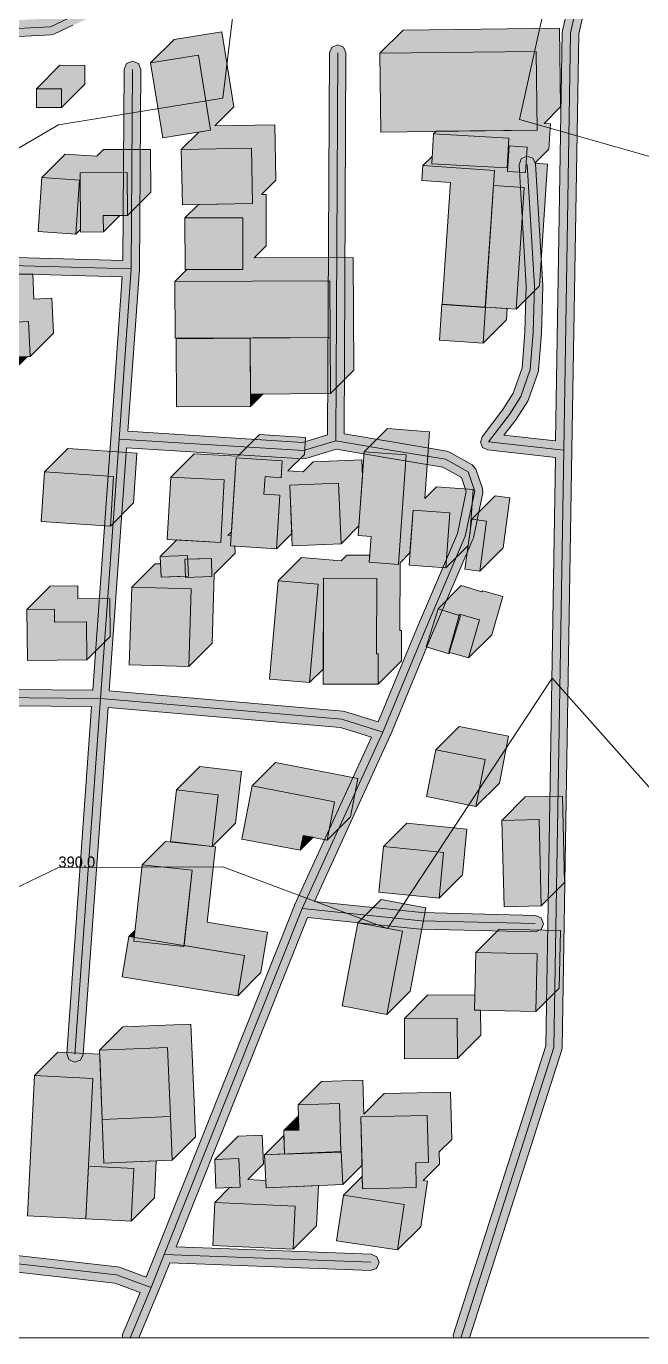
# Model space of a CAD drawing. Header units: metres. Extents: x 0 to 1017, y 0 to 414.
# Drawn here: x 158.7 to 270.7, y 0 to 238.6 of the extents above; entities that cross this region are included whole.
import ezdxf

# ---------------------------------------------------------------- set-up
doc = ezdxf.new("R2010")
doc.units = ezdxf.units.M
doc.header["$MEASUREMENT"] = 0
for name, color, linetype, lineweight, true_color in [('TPX_BUILDINGS', 7, 'CONTINUOUS', 0, 0x000000), ('TPX_BUILDINGS_HATCH', 7, 'CONTINUOUS', 0, 0xf0f0f0), ('TPX_BUILDINGS_SHADOWS_HATCH', 7, 'CONTINUOUS', 0, 0x000000), ('TPX_BUILDINGS_SHADOWS_OUTLINES', 7, 'CONTINUOUS', 0, 0x000000), ('TPX_FRAME_PROJECT', 7, 'CONTINUOUS', 0, 0x000000), ('TPX_RELIEF_CONTOUR_LINES', 7, 'CONTINUOUS', 0, 0x969696), ('TPX_RELIEF_CONTOUR_LINES_TEXT', 7, 'CONTINUOUS', 0, 0x000000), ('TPX_ROADS_AXES', 7, 'CONTINUOUS', 0, 0x323232), ('TPX_ROADS_CONTOURS', 7, 'CONTINUOUS', 0, 0x646464), ('TPX_ROADS_HATCH', 7, 'CONTINUOUS', 0, 0xc8c8c8)]:
    doc.layers.add(name, color=color, linetype=linetype, lineweight=lineweight, true_color=true_color)

msp = doc.modelspace()

# ---------------------------------------------------------------- hatches: boundary and pattern name
at = {"layer": 'TPX_BUILDINGS_HATCH'}
for points in [[(251.51, 234.02), (223.06, 233.67), (223.24, 219.35), (251.69, 219.7), (251.51, 234.02)], [(190.09, 233.34), (181.37, 231.96), (183.56, 218.31), (192.28, 219.68), (190.09, 233.34)], [(165.14, 227.24), (160.63, 227.24), (160.63, 223.79), (165.14, 223.79), (165.14, 227.24)], [(232.8, 219), (232.49, 213.56), (246.2, 212.81), (246.5, 218.25), (232.8, 219)], [(199.7, 216.44), (186.95, 216.19), (187.16, 206.11), (199.91, 206.37), (199.7, 216.44)], [(246.59, 216.83), (246.27, 212.19), (249.52, 211.97), (249.83, 216.6), (246.59, 216.83)], [(230.9, 213.24), (230.72, 210.54), (235.92, 210.18), (234.41, 188.04), (242.23, 187.5), (243.93, 212.35), (230.9, 213.24)], [(161.59, 211.1), (160.91, 201.25), (167.77, 200.78), (168.45, 210.62), (161.59, 211.1)], [(177.11, 211.96), (168.58, 211.92), (168.64, 201.16), (172.78, 201.19), (172.76, 204.17), (177.15, 204.18), (177.11, 211.96)], [(243.75, 209.65), (242.23, 187.5), (247.82, 187.12), (249.33, 209.26), (243.75, 209.65)], [(198.12, 203.76), (187.61, 203.72), (187.64, 194.34), (198.15, 194.37), (198.12, 203.76)], [(144.76, 184.17), (142.08, 184.04), (142.22, 181.09), (144.91, 181.22), (145.08, 177.83), (149.49, 178.05), (149.62, 175.55), (156.34, 175.88), (156.21, 178.38), (159.46, 178.54), (159.14, 184.87), (155.91, 184.72), (155.68, 189.32), (151.9, 189.13), (151.8, 191.24), (144.43, 190.88), (144.76, 184.17)], [(213.96, 192.29), (185.77, 192.16), (185.82, 181.84), (214, 181.97), (213.96, 192.29)], [(234.34, 187.99), (233.91, 181.5), (241.84, 180.95), (242.27, 187.45), (234.34, 187.99)], [(199.44, 181.86), (185.99, 181.76), (186.09, 169.33), (199.54, 169.42), (199.44, 181.86)], [(214.01, 181.97), (199.44, 181.86), (199.52, 171.68), (214.09, 171.8), (214.01, 181.97)], [(196.95, 160.1), (195.89, 144.05), (204.23, 143.51), (204.87, 153.31), (201.98, 153.5), (202.18, 156.66), (205.08, 156.47), (205.28, 159.56), (196.95, 160.1)], [(220.23, 161.15), (219.14, 145.93), (221.45, 145.77), (221.12, 141.08), (226.42, 140.69), (227.85, 160.6), (220.23, 161.15)], [(162.04, 157.51), (161.47, 148.47), (174.04, 147.66), (174.61, 156.71), (162.04, 157.51)], [(185.02, 156.58), (184.38, 145.24), (194.12, 144.7), (194.75, 156.05), (185.02, 156.58)], [(215.54, 155.47), (206.67, 155.1), (207.12, 144.05), (216, 144.42), (215.54, 155.47)], [(229.09, 150.55), (228.36, 140.55), (235.06, 140.07), (235.78, 150.06), (229.09, 150.55)], [(239.79, 148.93), (238.53, 139.83), (241.22, 139.45), (242.47, 148.56), (239.79, 148.93)], [(188.05, 142.34), (183.12, 142.11), (183.29, 138.36), (188.23, 138.58), (188.05, 142.34)], [(192.41, 141.76), (187.59, 141.62), (187.69, 138.33), (192.51, 138.47), (192.41, 141.76)], [(177.92, 136.56), (177.49, 122.45), (188.33, 122.12), (188.76, 136.23), (177.92, 136.56)], [(204.55, 137.73), (203, 119.8), (210.28, 119.19), (211.82, 137.11), (204.55, 137.73)], [(212.81, 138.16), (212.77, 118.93), (222.74, 118.91), (222.76, 124.45), (222.47, 124.44), (222.49, 138.14), (212.81, 138.16)], [(163.88, 132.56), (158.87, 132.51), (158.98, 123.19), (169.75, 123.31), (169.69, 130.22), (163.9, 130.16), (163.88, 132.56)], [(233.63, 132.6), (231.48, 125.69), (235.58, 124.41), (237.73, 131.33), (233.63, 132.6)], [(237.54, 131.62), (235.57, 124.71), (239.2, 123.67), (241.17, 130.58), (237.54, 131.62)], [(233.21, 106.98), (231.51, 98.44), (240.54, 96.68), (242.23, 105.22), (233.21, 106.98)], [(199.84, 100.39), (197.98, 90.73), (208.56, 88.7), (209.08, 91.4), (213.46, 90.55), (214.8, 97.5), (199.84, 100.39)], [(186.08, 99.66), (184.98, 90.28), (192.55, 89.4), (193.64, 98.78), (186.08, 99.66)], [(252.01, 94.3), (245.26, 94.13), (245.65, 78.42), (252.39, 78.58), (252.01, 94.3)], [(223.71, 89.38), (222.88, 81.08), (233.83, 80), (234.65, 88.3), (223.71, 89.38)], [(179.81, 86.05), (178.29, 72.18), (187.42, 71.17), (188.95, 85.05), (179.81, 86.05)], [(219.04, 75.48), (216.2, 60.37), (224.31, 58.84), (227.16, 73.96), (219.04, 75.48)], [(177.39, 73.01), (176.18, 65.65), (197.2, 62.19), (198.41, 69.54), (177.39, 73.01)], [(240.52, 70.1), (240.28, 59.62), (251.41, 59.36), (251.66, 69.85), (240.52, 70.1)], [(237.11, 58.14), (227.51, 58.09), (227.55, 50.74), (237.15, 50.79), (237.11, 58.14)], [(184.45, 52.78), (172.08, 52.32), (172.56, 39.72), (184.98, 40.25), (184.45, 52.78)], [(160.26, 47.71), (158.96, 22.18), (169.58, 21.64), (170.88, 47.18), (160.26, 47.71)], [(208.33, 37.79), (205.57, 37.71), (205.69, 33.43), (215.96, 33.75), (215.69, 42.6), (208.19, 42.36), (208.33, 37.79)], [(184.98, 40.25), (172.56, 39.72), (172.85, 31.78), (185.31, 32.3), (184.98, 40.25)], [(231.67, 40.45), (219.6, 40.17), (219.91, 27.12), (229.68, 27.35), (229.57, 31.8), (231.88, 31.86), (231.67, 40.45)], [(216.04, 33.91), (202.1, 33.3), (202.36, 27.3), (216.3, 27.91), (216.04, 33.91)], [(170.08, 31.24), (169.58, 21.63), (177.81, 21.22), (178.29, 30.82), (170.08, 31.24)], [(197.41, 32.62), (193.02, 32.44), (193.24, 27.22), (197.63, 27.4), (197.41, 32.62)], [(193.04, 24.63), (192.67, 16.78), (207.29, 16.12), (207.66, 23.97), (193.04, 24.63)], [(216.45, 25.94), (215.19, 17.63), (226.24, 15.97), (227.49, 24.26), (216.45, 25.94)]]:
    msp.add_hatch(color=256, dxfattribs=at).paths.add_polyline_path(points)
at = {"layer": 'TPX_BUILDINGS_SHADOWS_HATCH'}
for points in [[(185.62, 236.2), (181.37, 231.96), (190.09, 233.34), (192.28, 219.68), (190.11, 219.34), (186.95, 216.19), (199.7, 216.44), (199.91, 206.37), (190.06, 206.17), (187.61, 203.72), (198.12, 203.76), (198.15, 194.37), (187.96, 194.34), (185.77, 192.16), (213.96, 192.29), (214, 181.97), (214.01, 181.97), (214.09, 171.8), (218.33, 176.04), (218.26, 186.22), (218.25, 186.22), (218.2, 196.53), (200.22, 196.45), (202.39, 198.62), (202.36, 208), (201.53, 208), (204.15, 210.61), (203.94, 220.69), (193.06, 220.47), (196.52, 223.93), (194.33, 237.59), (185.62, 236.2)], [(164.87, 231.49), (160.63, 227.24), (165.14, 227.24), (165.14, 223.79), (169.38, 228.03), (169.38, 231.48), (164.87, 231.49)], [(165.83, 215.34), (161.59, 211.1), (168.45, 210.62), (167.77, 200.78), (168.64, 201.65), (168.58, 211.92), (177.11, 211.96), (177.15, 204.18), (181.39, 208.43), (181.35, 216.2), (172.82, 216.16), (171.6, 214.94), (165.83, 215.34)], [(175.77, 204.18), (172.76, 204.17), (172.78, 201.19), (175.77, 204.18)], [(148.68, 195.13), (144.43, 190.88), (151.8, 191.24), (151.9, 189.13), (155.68, 189.32), (155.91, 184.72), (159.14, 184.87), (159.46, 178.54), (163.7, 182.78), (163.39, 189.12), (160.15, 188.96), (159.93, 193.56), (156.14, 193.37), (156.04, 195.48), (148.68, 195.13)], [(234.41, 188.06), (234.34, 187.99), (242.27, 187.45), (241.84, 180.95), (246.08, 185.19), (246.22, 187.23), (242.23, 187.5), (234.41, 188.04), (234.41, 188.06)], [(186.07, 181.84), (185.99, 181.76), (199.44, 181.86), (214, 181.97), (186.07, 181.84)], [(158.97, 178.51), (156.21, 178.38), (156.34, 175.88), (158.97, 178.51)], [(201.82, 171.7), (199.53, 171.68), (199.54, 169.42), (201.82, 171.7)], [(208.79, 141.97), (204.55, 137.73), (211.82, 137.11), (210.28, 119.19), (212.78, 121.69), (212.81, 138.16), (222.49, 138.14), (222.47, 124.44), (222.76, 124.45), (222.74, 118.91), (226.99, 123.16), (227, 128.69), (226.71, 128.69), (226.73, 141), (228.53, 142.8), (229.09, 150.55), (235.78, 150.06), (235.06, 140.07), (239.12, 144.14), (239.47, 146.6), (240.02, 154.31), (233.33, 154.8), (231.22, 152.68), (232.09, 164.84), (224.47, 165.39), (220.23, 161.15), (227.85, 160.6), (226.42, 140.69), (221.12, 141.08), (221.22, 142.39), (217.05, 142.4), (216.01, 141.36), (208.79, 141.97)], [(182.17, 140.8), (177.92, 136.56), (188.76, 136.23), (188.33, 122.12), (192.57, 126.36), (192.95, 138.92), (196.75, 142.71), (196.71, 144), (195.89, 144.05), (196.02, 145.99), (195.39, 145.97), (196.06, 146.64), (196.95, 160.1), (205.28, 159.56), (205.08, 156.47), (202.18, 156.66), (201.98, 153.5), (204.87, 153.31), (204.23, 143.51), (207.03, 146.31), (206.67, 155.1), (215.54, 155.47), (216, 144.42), (219.26, 147.68), (219.91, 156.7), (219.78, 159.71), (210.91, 159.34), (209.12, 157.55), (206.34, 157.73), (209.33, 160.71), (209.52, 163.8), (201.19, 164.35), (197.23, 160.39), (189.26, 160.83), (185.02, 156.58), (194.75, 156.05), (194.12, 144.7), (186.15, 145.14), (183.12, 142.11), (188.05, 142.34), (188.09, 141.64), (192.41, 141.76), (192.51, 138.47), (187.69, 138.33), (187.68, 138.56), (183.29, 138.36), (183.18, 140.77), (182.17, 140.8)], [(166.29, 161.75), (162.04, 157.51), (174.61, 156.71), (174.04, 147.66), (178.28, 151.91), (178.85, 160.95), (166.29, 161.75)], [(244.03, 153.17), (239.79, 148.93), (242.47, 148.56), (241.22, 139.45), (245.46, 143.69), (246.71, 152.8), (244.03, 153.17)], [(163.11, 136.75), (158.87, 132.51), (163.88, 132.56), (163.9, 130.16), (169.69, 130.22), (169.75, 123.31), (174, 127.55), (173.93, 134.46), (168.15, 134.4), (168.12, 136.8), (163.11, 136.75)], [(237.87, 136.85), (233.63, 132.6), (237.48, 131.4), (237.54, 131.62), (241.17, 130.58), (239.2, 123.67), (243.44, 127.91), (245.41, 134.83), (241.78, 135.87), (241.6, 135.68), (237.87, 136.85)], [(235.66, 124.68), (235.58, 124.41), (235.81, 124.64), (235.66, 124.68)], [(237.45, 111.22), (233.21, 106.98), (242.23, 105.22), (240.54, 96.68), (244.79, 100.92), (246.47, 109.46), (237.45, 111.22)], [(190.32, 103.9), (186.08, 99.66), (193.64, 98.78), (192.55, 89.4), (196.79, 93.64), (197.88, 103.02), (190.32, 103.9)], [(204.08, 104.63), (199.84, 100.39), (214.8, 97.5), (213.46, 90.55), (217.7, 94.8), (219.04, 101.74), (204.08, 104.63)], [(249.5, 98.38), (245.26, 94.13), (252.01, 94.3), (252.39, 78.58), (256.63, 82.82), (256.25, 98.54), (249.5, 98.38)], [(227.95, 93.62), (223.71, 89.38), (234.65, 88.3), (233.83, 80), (238.07, 84.24), (238.89, 92.54), (227.95, 93.62)], [(209.08, 91.4), (208.56, 88.7), (210.91, 91.05), (209.08, 91.4)], [(184.06, 90.3), (179.81, 86.05), (188.95, 85.05), (187.44, 71.35), (198.41, 69.54), (197.2, 62.19), (201.44, 66.44), (202.65, 73.78), (191.68, 75.59), (193.19, 89.29), (184.06, 90.3)], [(223.29, 79.72), (219.04, 75.48), (227.16, 73.96), (224.31, 58.84), (228.56, 63.08), (231.4, 78.2), (223.29, 79.72)], [(178.5, 74.11), (177.39, 73.01), (178.36, 72.85), (178.5, 74.11)], [(244.76, 74.34), (240.52, 70.1), (251.66, 69.85), (251.41, 59.36), (255.65, 63.6), (255.9, 74.09), (244.76, 74.34)], [(231.75, 62.33), (227.51, 58.09), (237.11, 58.14), (237.15, 50.79), (241.39, 55.03), (241.37, 59.59), (240.28, 59.62), (240.34, 62.37), (231.75, 62.33)], [(176.33, 56.56), (172.08, 52.32), (184.45, 52.78), (184.98, 40.25), (185.31, 32.3), (189.55, 36.54), (189.22, 44.49), (188.69, 57.03), (176.33, 56.56)], [(164.5, 51.96), (160.26, 47.71), (170.88, 47.18), (169.58, 21.64), (169.58, 21.64), (170.08, 31.24), (178.29, 30.82), (177.81, 21.22), (182.05, 25.46), (182.39, 32.18), (172.85, 31.78), (172.56, 39.72), (172.11, 51.57), (164.5, 51.96)], [(212.44, 46.6), (208.19, 42.36), (215.69, 42.6), (215.95, 33.91), (216.04, 33.91), (216.3, 27.91), (219.81, 31.42), (219.6, 40.17), (231.67, 40.45), (231.88, 31.86), (229.57, 31.8), (229.68, 27.35), (219.91, 27.12), (219.86, 29.36), (216.45, 25.94), (227.49, 24.26), (226.24, 15.97), (230.48, 20.21), (231.73, 28.51), (230.95, 28.63), (233.92, 31.6), (233.87, 33.85), (236.12, 36.1), (235.91, 44.7), (223.84, 44.41), (220.12, 40.69), (219.94, 46.84), (212.44, 46.6)], [(208.25, 40.39), (205.57, 37.71), (208.33, 37.79), (208.25, 40.39)], [(197.26, 36.68), (193.02, 32.44), (197.41, 32.62), (197.63, 27.4), (195.73, 27.32), (193.04, 24.63), (207.66, 23.97), (207.29, 16.12), (211.54, 20.37), (211.88, 27.72), (202.36, 27.3), (202.3, 28.64), (199.02, 28.79), (201.87, 31.64), (201.65, 36.86), (197.26, 36.68)], [(205.59, 36.8), (202.1, 33.3), (205.69, 33.46), (205.59, 36.8)]]:
    msp.add_hatch(color=256, dxfattribs=at).paths.add_polyline_path(points)
h = msp.add_hatch(color=256, dxfattribs=at)
h.paths.add_polyline_path([(227.3, 237.91), (223.06, 233.67), (251.51, 234.02), (251.69, 219.7), (233.27, 219.48), (232.8, 219), (246.5, 218.25), (246.2, 212.81), (232.49, 213.56), (232.57, 214.91), (230.9, 213.24), (243.93, 212.35), (242.24, 187.59), (243.75, 209.65), (249.33, 209.26), (247.82, 187.12), (252.06, 191.36), (253.57, 213.51), (251.22, 213.67), (253.76, 216.21), (254.07, 220.85), (252.91, 220.93), (255.93, 223.94), (255.75, 238.26), (227.3, 237.91)])
h.paths.add_polyline_path([(246.27, 212.19), (246.59, 216.83), (249.83, 216.6), (249.52, 211.97), (246.27, 212.19)], flags=16)
at = {"layer": 'TPX_ROADS_HATCH'}
h = msp.add_hatch(color=256, dxfattribs=at)
h.paths.add_polyline_path([(0, 283.28), (0, 262.5), (47.21, 250.05), (48.35, 250.21), (49.04, 251.12), (48.89, 252.26), (47.97, 252.96), (1.47, 265.22), (1.83, 265.27), (3.4, 267.44), (12.81, 306.68), (28.25, 371.88), (77.99, 361.31), (78.03, 361.31), (117.06, 354.19), (120, 333.17), (120.43, 332.31), (123.96, 328.83), (124.66, 328.45), (141.12, 324.48), (141.18, 324.47), (167.02, 319.39), (167.1, 319.38), (187.65, 316.59), (187.75, 316.61), (187.83, 316.57), (214.07, 316.17), (221.92, 306.98), (261.5, 260.74), (256.26, 237.75), (256.23, 237.44), (255.02, 163.17), (245.63, 164.21), (247.83, 167.08), (247.91, 167.19), (249.94, 170.41), (250.09, 170.72), (251.82, 175.68), (251.9, 176.05), (252.44, 182.76), (252.44, 182.84), (252.68, 191.29), (252.68, 191.42), (251.37, 213.55), (250.86, 214.58), (249.78, 214.96), (248.75, 214.46), (248.37, 213.37), (249.68, 191.31), (249.44, 182.96), (248.92, 176.48), (247.32, 171.87), (245.41, 168.85), (241.64, 163.92), (241.33, 162.93), (241.73, 161.98), (242.66, 161.52), (254.97, 160.15), (253.23, 53.08), (236.38, 0.46), (236.42, 0), (239.38, 0), (256.15, 52.37), (256.22, 52.8), (257.99, 161.47), (259.22, 237.24), (263.93, 257.9), (266.71, 254.65), (267.93, 254.13), (272.3, 254.36), (286.44, 229.38), (282.75, 211.11), (282.74, 210.99), (280.92, 185.57), (277.92, 143.39), (275.41, 111.47), (275.65, 110.75), (276.33, 110.4), (277.06, 110.64), (277.4, 111.32), (279.91, 143.25), (282.92, 185.43), (284.73, 210.78), (288.26, 228.28), (341.22, 212.7), (340.75, 121.12), (341.18, 120.06), (342.24, 119.62), (343.3, 120.05), (343.75, 121.11), (344.22, 211.82), (355.61, 208.46), (358.6, 193.22), (361.35, 179.2), (361.9, 142.14), (362.2, 141.44), (362.91, 141.16), (363.61, 141.46), (363.9, 142.17), (363.35, 179.32), (363.33, 179.5), (360.79, 192.47), (410.63, 194.54), (410.6, 189.38), (410.7, 189.13), (410.74, 188.87), (415.41, 180.89), (415.81, 180.5), (416.36, 180.4), (423.98, 181.11), (426.53, 137.74), (426.85, 137.07), (427.54, 136.8), (452.42, 137.02), (454.72, 126.8), (455.16, 126.17), (455.92, 126.04), (456.54, 126.48), (456.67, 127.24), (454.46, 137.09), (475.88, 138.15), (476.16, 132.2), (478.11, 90.46), (480.08, 48.48), (472.5, 48.19), (472.5, 48.21), (471.44, 48.65), (470.38, 48.22), (470.33, 48.11), (436.21, 46.78), (435.51, 46.46), (435.25, 45.75), (435.57, 45.05), (436.29, 44.79), (469.93, 46.09), (469.8, 0), (469.8, 0), (472.8, 0), (472.93, 46.21), (481.18, 46.53), (518.72, 48.61), (518.88, 46.65), (519.24, 45.97), (519.97, 45.74), (520.64, 46.09), (520.88, 46.82), (520.72, 48.72), (561.65, 51), (561.7, 42.78), (561.7, 42.7), (564.18, 3.49), (502.98, 1.5), (501.94, 1.03), (501.55, 0), (549.24, 0), (565.82, 0.54), (566.88, 1.03), (567.27, 2.13), (564.7, 42.84), (564.2, 120.7), (567.78, 133.45), (575.73, 161.74), (575.79, 162.2), (575.56, 169.14), (574.58, 198.72), (572.25, 269.76), (619.65, 271.14), (619.69, 271.14), (689.15, 275.34), (729.39, 240.84), (734.04, 212.91), (738.31, 187.22), (732.8, 171.7), (723.83, 146.36), (723.75, 145.98), (720.51, 107.42), (720.55, 106.93), (729.24, 71.75), (648.25, 23.46), (636.95, 17.24), (624.07, 10.13), (622.05, 17.29), (622.02, 17.38), (601.23, 77.58), (600.47, 78.44), (599.32, 78.51), (598.46, 77.75), (598.39, 76.6), (619.17, 16.44), (621.37, 8.64), (617.96, 6.76), (604.73, 1.63), (603.76, 0.71), (603.74, 0), (610.2, 0), (619.33, 3.54), (619.55, 3.64), (624.06, 6.12), (637.14, 13.34), (642.59, 0), (645.59, 0), (645.6, 0.57), (639.79, 14.8), (649.96, 20.41), (650.01, 20.44), (731.82, 69.21), (810.12, 101.77), (852.03, 111.95), (884.74, 116.25), (942.42, 115.09), (942.64, 115.1), (1001.61, 121.55), (1001.84, 121.59), (1017.49, 125.53), (1017.49, 128.97), (1017.06, 129.03), (1001.11, 125.01), (942.37, 118.59), (884.68, 119.75), (884.41, 119.74), (851.48, 115.41), (851.29, 115.38), (810.44, 105.45), (788, 167.82), (784.95, 188.61), (782.47, 209.56), (782.44, 209.73), (780.63, 217.29), (780.23, 218), (779.05, 219.17), (777.83, 219.59), (771.96, 218.97), (756.72, 217.12), (736.76, 214.81), (732.26, 241.87), (731.76, 242.76), (692.34, 276.56), (773.6, 318.39), (802.46, 333.23), (892.47, 375.43), (915.12, 261.43), (915.81, 246.4), (916.29, 245.36), (917.37, 244.97), (918.41, 245.45), (918.8, 246.53), (918.11, 261.67), (918.09, 261.9), (895.27, 376.74), (909.73, 383.52), (909.98, 383.67), (949.59, 412.56), (950.19, 413.54), (950.14, 413.77), (946.16, 413.77), (908.32, 386.18), (894.92, 379.89), (892.6, 413.77), (889.64, 413.77), (889.6, 413.67), (892, 378.52), (801.16, 335.94), (801.11, 335.91), (773.96, 321.94), (773.57, 323.71), (773.38, 324.18), (770.97, 328.05), (770.07, 328.71), (766.78, 329.54), (766.07, 329.55), (760.41, 328.2), (760.21, 328.14), (742.73, 321.29), (742.63, 321.24), (729.14, 314.74), (720.5, 311.66), (716.16, 311.04), (706.16, 311.05), (706.11, 311.05), (676.15, 310), (646.47, 308.69), (619.62, 308.24), (605.41, 308.84), (596.22, 310), (584.6, 317.01), (578.03, 322.09), (576.92, 322.39), (575.92, 321.82), (575.62, 320.72), (576.19, 319.72), (582.83, 314.58), (582.97, 314.49), (594.95, 307.26), (595.53, 307.06), (605.1, 305.86), (605.22, 305.85), (619.54, 305.24), (619.62, 305.24), (646.54, 305.69), (646.58, 305.7), (676.26, 307.01), (706.19, 308.05), (716.26, 308.04), (716.48, 308.05), (721.07, 308.71), (721.36, 308.79), (730.22, 311.94), (730.37, 312), (743.88, 318.52), (761.21, 325.31), (766.4, 326.54), (768.74, 325.95), (770.7, 322.81), (771.2, 320.52), (689.26, 278.35), (619.53, 274.13), (570.65, 272.71), (570.62, 272.71), (515.55, 269.98), (515.14, 312.87), (528.32, 305.78), (528.85, 305.5), (531.62, 300.02), (531.26, 285.67), (531.27, 285.51), (531.74, 281.95), (532.05, 281.35), (532.67, 281.09), (535.29, 280.91), (536.02, 281.16), (536.36, 281.85), (536.11, 282.57), (535.42, 282.91), (533.62, 283.03), (533.26, 285.7), (533.63, 300.22), (533.52, 300.7), (530.49, 306.68), (530.08, 307.1), (529.27, 307.54), (516.31, 314.51), (532.53, 322.44), (545.61, 322.71), (546.32, 323.02), (546.59, 323.73), (546.43, 330.54), (546.12, 331.24), (545.4, 331.51), (544.7, 331.2), (544.43, 330.49), (544.57, 324.69), (532.27, 324.44), (532.07, 324.35), (531.85, 324.33), (514.94, 316.07), (510.35, 351.74), (510.01, 352.37), (509.34, 352.61), (459.54, 351.99), (458.83, 351.69), (458.55, 350.98), (458.85, 350.27), (459.56, 349.99), (508.48, 350.6), (512.97, 315.7), (504.18, 316.7), (503.46, 316.5), (503.08, 315.85), (502.05, 308.86), (491.4, 298.09), (485.08, 303.52), (484.35, 303.76), (483.67, 303.41), (483.43, 302.68), (483.78, 302), (489.98, 296.67), (473.36, 280.12), (473.06, 279.43), (472.83, 268.17), (422.06, 265.81), (422.04, 265.8), (380.52, 263.26), (353.56, 261.79), (352.41, 261.73), (273.55, 257.44), (270.13, 265.33), (269.89, 265.71), (265.56, 270.74), (229.55, 312.52), (202.4, 344.03), (201.89, 344.41), (187.92, 350.91), (187.61, 351.01), (31.09, 384.8), (37.24, 413.03), (37.1, 413.77), (30.23, 413.77), (23.93, 384.81), (21.76, 374.84), (6, 308.29), (0, 283.28)])
h.paths.add_polyline_path([(28.91, 374.8), (30.45, 381.87), (186.81, 348.12), (200.34, 341.83), (226.17, 311.85), (223.33, 309.95), (215.91, 318.64), (198.07, 339.48), (197.53, 339.88), (186.95, 344.47), (186.62, 344.57), (118.67, 356.95), (78.59, 364.25), (28.91, 374.8)], flags=16)
h.paths.add_polyline_path([(120.17, 353.63), (185.91, 341.65), (196.02, 337.26), (211.46, 319.21), (187.97, 319.57), (167.55, 322.34), (141.79, 327.4), (125.77, 331.26), (122.9, 334.09), (120.17, 353.63)], flags=16)
h.paths.add_polyline_path([(225.3, 307.65), (228.15, 309.56), (262.84, 269.3), (262.13, 264.61), (225.3, 307.65)], flags=16)
h.paths.add_polyline_path([(264.71, 261.6), (265.42, 266.3), (267.47, 263.92), (270.35, 257.27), (268.51, 257.17), (264.71, 261.6)], flags=16)
h.paths.add_polyline_path([(274.53, 254.49), (351.05, 258.65), (351.09, 257.72), (351.23, 252.36), (351.15, 251.31), (350.08, 250.64), (346.71, 249.71), (342.38, 249.82), (342.32, 249.82), (314.46, 249.38), (297.75, 249.1), (296.7, 248.65), (296.27, 247.58), (296.73, 246.53), (297.8, 246.1), (313.01, 246.35), (313.23, 232.69), (313.69, 231.63), (314.75, 231.21), (315.81, 231.67), (316.23, 232.74), (316.01, 246.4), (340.94, 246.8), (341.12, 244.26), (319.32, 243.99), (318.26, 243.54), (317.83, 242.47), (318.29, 241.41), (319.35, 240.99), (341.29, 241.27), (341.38, 239.16), (319.51, 238.61), (318.46, 238.15), (318.05, 237.08), (318.51, 236.03), (319.58, 235.61), (341.53, 236.16), (342.01, 227.56), (342.51, 226.52), (343.59, 226.14), (344.62, 226.64), (345, 227.73), (344.53, 236.27), (361.24, 237.05), (362.28, 237.53), (362.67, 238.61), (362.18, 239.65), (361.1, 240.04), (344.38, 239.26), (344.29, 241.35), (361.84, 242.06), (362.88, 242.54), (363.28, 243.62), (362.8, 244.66), (361.72, 245.06), (344.12, 244.34), (343.95, 246.78), (346.86, 246.71), (347.29, 246.76), (351.09, 247.81), (351.48, 247.98), (353.01, 248.93), (364.91, 248.62), (365.99, 249.03), (366.45, 250.08), (366.04, 251.15), (364.99, 251.62), (354.2, 251.9), (354.22, 252.23), (354.23, 252.37), (354.09, 257.81), (354.05, 258.81), (379.53, 260.2), (378.41, 237.73), (378.57, 237.14), (386.63, 224.6), (387.16, 224.19), (403.2, 218.86), (403.67, 218.82), (410.96, 219.96), (410.64, 196.54), (360.4, 194.45), (357.45, 209.44), (357.21, 209.92), (356.75, 210.21), (343.94, 213.98), (343.79, 214.35), (342.73, 214.8), (342.08, 214.53), (288.16, 230.39), (274.53, 254.49)], flags=16)
h.paths.add_polyline_path([(380.43, 237.95), (381.36, 256.68), (386.14, 246.59), (386.69, 245.97), (387.49, 245.73), (402.99, 245.67), (403.41, 245.73), (419.3, 250.32), (420.34, 251.39), (422.11, 258.23), (424.76, 241.97), (424.45, 241.58), (424.59, 240.44), (425.06, 240.07), (426.37, 232.04), (411.6, 222.08), (403.6, 220.84), (388.12, 225.98), (380.43, 237.95)], flags=16)
h.paths.add_polyline_path([(382.92, 260.4), (420.16, 262.68), (417.65, 252.97), (402.79, 248.67), (388.44, 248.73), (382.92, 260.4)], flags=16)
h.paths.add_polyline_path([(412.61, 189.64), (412.63, 195.57), (412.97, 220.59), (428.02, 230.74), (428.37, 231.17), (428.44, 231.73), (427.08, 240.12), (431.6, 242.64), (432.84, 243.33), (446.01, 246.82), (456.41, 247.61), (473.26, 247.18), (474.46, 196.63), (474.75, 184.54), (442.76, 184.88), (442.65, 184.87), (424.82, 183.2), (416.81, 182.45), (412.61, 189.64)], flags=16)
h.paths.add_polyline_path([(423.38, 262.86), (472.84, 265.16), (473.19, 250.18), (456.41, 250.61), (456.26, 250.6), (445.65, 249.8), (445.38, 249.76), (431.89, 246.19), (431.54, 246.05), (430.13, 245.26), (426.57, 243.27), (423.38, 262.86)], flags=16)
h.paths.add_polyline_path([(425.97, 181.3), (441.64, 182.77), (441.09, 176.85), (441.32, 176.12), (442, 175.76), (442.73, 175.99), (443.09, 176.67), (443.66, 182.87), (474.8, 182.54), (475.2, 165.44), (475.81, 140.15), (453.19, 139.03), (428.47, 138.81), (425.97, 181.3)], flags=16)
h.paths.add_polyline_path([(474.84, 268.25), (475.05, 278.99), (491.84, 295.7), (500.26, 295.23), (501.35, 269.29), (474.84, 268.25)], flags=16)
h.paths.add_polyline_path([(474.84, 265.25), (501.41, 266.29), (501.38, 241.78), (501.67, 241.08), (502.38, 240.78), (503.09, 241.07), (503.38, 241.78), (503.41, 266.37), (513.62, 266.88), (514.34, 247.63), (514.45, 247.22), (519.34, 237.33), (510.34, 230.07), (509.97, 229.4), (510.19, 228.66), (510.86, 228.3), (511.6, 228.51), (520.59, 235.77), (530.58, 227.74), (530.6, 227.72), (537.87, 222.16), (547.86, 210.31), (548.89, 198.65), (476.44, 197.67), (475.25, 247.57), (475.26, 247.57), (475.73, 248.62), (475.31, 249.69), (475.2, 249.74), (474.84, 265.25)], flags=16)
h.paths.add_polyline_path([(476.48, 195.67), (550, 196.66), (550.03, 196.66), (571.61, 197.61), (572.53, 170.03), (530.29, 168.2), (519.62, 167.79), (477.17, 166.49), (476.78, 183.55), (476.48, 195.67)], flags=16)
h.paths.add_polyline_path([(477.22, 164.49), (519.68, 165.8), (530.37, 166.2), (572.59, 168.03), (572.78, 162.33), (565.06, 134.83), (478.11, 133.26), (477.83, 139.24), (477.22, 164.49)], flags=16)
h.paths.add_polyline_path([(478.2, 131.26), (513.57, 131.9), (514.01, 106.5), (514.32, 105.79), (515.03, 105.51), (515.73, 105.82), (516.01, 106.53), (515.57, 131.94), (564.49, 132.82), (561.25, 121.31), (561.2, 120.9), (561.37, 93.33), (542.61, 92.91), (542.03, 94.8), (541.54, 95.39), (540.78, 95.46), (540.19, 94.97), (540.12, 94.21), (540.53, 92.87), (519.33, 92.4), (513.95, 92.28), (513.91, 92.62), (513.54, 93.29), (512.8, 93.5), (512.13, 93.13), (511.92, 92.39), (511.94, 92.23), (480.06, 91.53), (478.2, 131.26)], flags=16)
h.paths.add_polyline_path([(480.16, 89.53), (513.08, 90.26), (518.33, 90.37), (518.14, 82.11), (518.41, 81.4), (519.11, 81.09), (519.83, 81.37), (520.14, 82.07), (520.33, 90.42), (541.9, 90.9), (561.39, 91.33), (561.64, 53), (519.58, 50.66), (482.08, 48.58), (480.16, 89.53)], flags=16)
h.paths.add_polyline_path([(493.72, 297.59), (503.7, 307.69), (503.98, 308.24), (504.91, 314.6), (513.13, 313.66), (513.55, 269.88), (503.34, 269.37), (502.22, 296.22), (501.93, 296.88), (501.28, 297.17), (493.72, 297.59)], flags=16)
h.paths.add_polyline_path([(515.62, 266.97), (569.25, 269.64), (571.55, 199.61), (550.9, 198.7), (549.83, 210.81), (549.59, 211.36), (539.32, 223.53), (539.17, 223.68), (531.83, 229.3), (521.39, 237.7), (516.33, 247.91), (515.62, 266.97)], flags=16)
h.paths.add_polyline_path([(723.52, 107.41), (726.72, 145.54), (735.22, 169.55), (772.28, 164.71), (772.6, 164.71), (785.51, 165.86), (807.59, 104.51), (732.01, 73.07), (723.52, 107.41)], flags=16)
h.paths.add_polyline_path([(736.25, 172.44), (741.27, 186.58), (741.33, 187.33), (737.26, 211.85), (757.07, 214.14), (772.31, 215.99), (777.44, 216.53), (777.81, 216.17), (779.5, 209.12), (781.98, 188.23), (781.98, 188.19), (784.82, 168.81), (772.5, 167.71), (736.25, 172.44)], flags=16)
h = msp.add_hatch(color=256, dxfattribs=at)
h.paths.add_polyline_path([(0, 211.75), (0, 208.8), (75.51, 195.8), (75.72, 195.78), (83.9, 195.55), (176.22, 192.99), (174.12, 163.61), (170.84, 117.82), (133.45, 118.14), (133.39, 118.14), (124.61, 117.91), (123.57, 117.46), (123.15, 116.41), (123.34, 18.66), (80.13, 20.99), (80.26, 23), (86.06, 116.25), (86.06, 116.29), (87.71, 163.69), (87.31, 164.77), (86.27, 165.24), (85.19, 164.84), (84.72, 163.8), (83.07, 116.41), (77.35, 24.63), (63.72, 24.99), (62.65, 24.58), (62.18, 23.53), (62.59, 22.46), (63.64, 21.99), (77.17, 21.63), (77.05, 19.66), (77.42, 18.57), (78.46, 18.07), (124.71, 15.58), (125.59, 15.48), (124.04, 0.15), (124.09, 0), (127.04, 0), (128.58, 15.14), (174.83, 9.95), (179.45, 8.26), (176.24, 0.58), (176.24, 0), (179.25, 0), (182.82, 8.55), (184.84, 13.61), (221.37, 12.23), (222.44, 12.63), (222.92, 13.67), (222.52, 14.75), (221.48, 15.22), (186.02, 16.57), (209.88, 76.47), (230.41, 74.36), (230.53, 74.35), (251.29, 73.85), (252.37, 74.27), (252.83, 75.32), (252.42, 76.39), (251.37, 76.85), (230.66, 77.35), (211.14, 79.36), (224.95, 109.58), (224.97, 109.63), (232.47, 127.73), (239.98, 145.26), (240.06, 145.54), (241.77, 153.72), (241.72, 154.51), (240.53, 158), (239.84, 158.82), (235.72, 161.12), (235.24, 161.29), (225.26, 162.97), (216.54, 164.44), (216.89, 233.73), (216.45, 234.79), (215.39, 235.24), (214.33, 234.8), (213.89, 233.75), (213.54, 164.29), (209.01, 162.9), (177.22, 164.91), (179.33, 194.33), (179.33, 194.43), (179.57, 230.73), (179.14, 231.8), (178.08, 232.24), (177.01, 231.81), (176.57, 230.75), (176.34, 195.98), (85.47, 198.51), (86.22, 236.58), (126.94, 235.17), (127.07, 235.18), (163.23, 237.01), (163.78, 237.15), (167.25, 238.77), (172.27, 241.08), (172.61, 241.3), (175.95, 244.14), (176.35, 244.67), (178.53, 249.55), (178.65, 250.01), (179.31, 256.56), (185.97, 306.28), (185.68, 307.39), (184.69, 307.97), (183.58, 307.67), (183, 306.68), (176.34, 256.94), (176.33, 256.89), (175.69, 250.56), (173.75, 246.2), (170.83, 243.72), (165.99, 241.49), (162.78, 240), (126.98, 238.18), (86.31, 239.57), (87.61, 271.69), (88.05, 273.22), (88.73, 274.11), (89.45, 274.49), (154.24, 268.55), (155.33, 268.89), (155.87, 269.9), (155.53, 271), (154.51, 271.54), (89.28, 277.52), (88.44, 277.35), (87.04, 276.61), (86.54, 276.2), (85.95, 275.42), (82.41, 275.47), (70.69, 277.43), (56.29, 281.76), (50.52, 285.39), (43.97, 291.4), (41.32, 293.83), (40.24, 294.22), (39.2, 293.74), (38.81, 292.66), (39.29, 291.62), (41.94, 289.19), (48.59, 283.08), (48.81, 282.92), (54.87, 279.11), (55.24, 278.94), (69.92, 274.53), (70.1, 274.49), (82.03, 272.49), (82.26, 272.47), (84.7, 272.43), (84.68, 272.35), (84.62, 271.99), (83.25, 238.19), (83.25, 238.16), (82.47, 198.59), (75.91, 198.77), (0.25, 211.8), (0, 211.75)])
h.paths.add_polyline_path([(126.15, 114.95), (133.45, 115.14), (170.63, 114.82), (166.11, 51.72), (166.47, 50.63), (167.5, 50.12), (168.59, 50.48), (169.1, 51.51), (173.63, 114.68), (215.88, 111.04), (221.51, 109.28), (207.54, 78.7), (207.51, 78.63), (182.44, 15.71), (180.58, 11.04), (175.7, 12.83), (175.35, 12.91), (127.4, 18.29), (126.34, 18.41), (126.15, 114.95)], flags=16)
h.paths.add_polyline_path([(173.84, 117.68), (177.01, 161.91), (209.09, 159.89), (209.62, 159.95), (215.13, 161.64), (224.77, 160.01), (234.48, 158.37), (237.88, 156.48), (238.75, 153.93), (237.16, 146.3), (229.71, 128.91), (222.73, 112.04), (216.62, 113.95), (216.3, 114.02), (173.84, 117.68)], flags=16)

# ---------------------------------------------------------------- linework, layer by layer
at = {"layer": 'TPX_BUILDINGS', "elevation": 0.04}
for points in [[(251.51, 234.02), (223.06, 233.67), (223.24, 219.35), (251.69, 219.7)], [(190.09, 233.34), (181.37, 231.96), (183.56, 218.31), (192.28, 219.68)], [(165.14, 227.24), (160.63, 227.24), (160.63, 223.79), (165.14, 223.79)], [(232.8, 219), (232.49, 213.56), (246.2, 212.81), (246.5, 218.25)], [(199.7, 216.44), (186.95, 216.19), (187.16, 206.11), (199.91, 206.37)], [(246.59, 216.83), (246.27, 212.19), (249.52, 211.97), (249.83, 216.6)], [(230.9, 213.24), (230.72, 210.54), (235.92, 210.18), (234.41, 188.04), (242.23, 187.5), (243.93, 212.35)], [(161.59, 211.1), (160.91, 201.25), (167.77, 200.78), (168.45, 210.62)], [(177.11, 211.96), (168.58, 211.92), (168.64, 201.16), (172.78, 201.19), (172.76, 204.17), (177.15, 204.18)], [(243.75, 209.65), (242.23, 187.5), (247.82, 187.12), (249.33, 209.26)], [(198.12, 203.76), (187.61, 203.72), (187.64, 194.34), (198.15, 194.37)], [(144.76, 184.17), (142.08, 184.04), (142.22, 181.09), (144.91, 181.22), (145.08, 177.83), (149.49, 178.05), (149.62, 175.55), (156.34, 175.88), (156.21, 178.38), (159.46, 178.54), (159.14, 184.87), (155.91, 184.72), (155.68, 189.32), (151.9, 189.13), (151.8, 191.24), (144.43, 190.88)], [(213.96, 192.29), (185.77, 192.16), (185.82, 181.84), (214, 181.97)], [(234.34, 187.99), (233.91, 181.5), (241.84, 180.95), (242.27, 187.45)], [(199.44, 181.86), (185.99, 181.76), (186.09, 169.33), (199.54, 169.42)], [(214.01, 181.97), (199.44, 181.86), (199.52, 171.68), (214.09, 171.8)], [(196.95, 160.1), (195.89, 144.05), (204.23, 143.51), (204.87, 153.31), (201.98, 153.5), (202.18, 156.66), (205.08, 156.47), (205.28, 159.56)], [(220.23, 161.15), (219.14, 145.93), (221.45, 145.77), (221.12, 141.08), (226.42, 140.69), (227.85, 160.6)], [(162.04, 157.51), (161.47, 148.47), (174.04, 147.66), (174.61, 156.71)], [(185.02, 156.58), (184.38, 145.24), (194.12, 144.7), (194.75, 156.05)], [(215.54, 155.47), (206.67, 155.1), (207.12, 144.05), (216, 144.42)], [(229.09, 150.55), (228.36, 140.55), (235.06, 140.07), (235.78, 150.06)], [(239.79, 148.93), (238.53, 139.83), (241.22, 139.45), (242.47, 148.56)], [(188.05, 142.34), (183.12, 142.11), (183.29, 138.36), (188.23, 138.58)], [(192.41, 141.76), (187.59, 141.62), (187.69, 138.33), (192.51, 138.47)], [(177.92, 136.56), (177.49, 122.45), (188.33, 122.12), (188.76, 136.23)], [(204.55, 137.73), (203, 119.8), (210.28, 119.19), (211.82, 137.11)], [(212.81, 138.16), (212.77, 118.93), (222.74, 118.91), (222.76, 124.45), (222.47, 124.44), (222.49, 138.14)], [(163.88, 132.56), (158.87, 132.51), (158.98, 123.19), (169.75, 123.31), (169.69, 130.22), (163.9, 130.16)], [(233.63, 132.6), (231.48, 125.69), (235.58, 124.41), (237.73, 131.33)], [(237.54, 131.62), (235.57, 124.71), (239.2, 123.67), (241.17, 130.58)], [(233.21, 106.98), (231.51, 98.44), (240.54, 96.68), (242.23, 105.22)], [(199.84, 100.39), (197.98, 90.73), (208.56, 88.7), (209.08, 91.4), (213.46, 90.55), (214.8, 97.5)], [(186.08, 99.66), (184.98, 90.28), (192.55, 89.4), (193.64, 98.78)], [(252.01, 94.3), (245.26, 94.13), (245.65, 78.42), (252.39, 78.58)], [(223.71, 89.38), (222.88, 81.08), (233.83, 80), (234.65, 88.3)], [(179.81, 86.05), (178.29, 72.18), (187.42, 71.17), (188.95, 85.05)], [(219.04, 75.48), (216.2, 60.37), (224.31, 58.84), (227.16, 73.96)], [(177.39, 73.01), (176.18, 65.65), (197.2, 62.19), (198.41, 69.54)], [(240.52, 70.1), (240.28, 59.62), (251.41, 59.36), (251.66, 69.85)], [(237.11, 58.14), (227.51, 58.09), (227.55, 50.74), (237.15, 50.79)], [(184.45, 52.78), (172.08, 52.32), (172.56, 39.72), (184.98, 40.25)], [(160.26, 47.71), (158.96, 22.18), (169.58, 21.64), (170.88, 47.18)], [(208.33, 37.79), (205.57, 37.71), (205.69, 33.43), (215.96, 33.75), (215.69, 42.6), (208.19, 42.36)], [(184.98, 40.25), (172.56, 39.72), (172.85, 31.78), (185.31, 32.3)], [(231.67, 40.45), (219.6, 40.17), (219.91, 27.12), (229.68, 27.35), (229.57, 31.8), (231.88, 31.86)], [(216.04, 33.91), (202.1, 33.3), (202.36, 27.3), (216.3, 27.91)], [(170.08, 31.24), (169.58, 21.63), (177.81, 21.22), (178.29, 30.82)], [(197.41, 32.62), (193.02, 32.44), (193.24, 27.22), (197.63, 27.4)], [(193.04, 24.63), (192.67, 16.78), (207.29, 16.12), (207.66, 23.97)], [(216.45, 25.94), (215.19, 17.63), (226.24, 15.97), (227.49, 24.26)]]:
    msp.add_lwpolyline(points, close=True, dxfattribs=at)
at = {"layer": 'TPX_BUILDINGS_SHADOWS_OUTLINES', "elevation": 0.04}
for points in [[(185.62, 236.2), (181.37, 231.96), (190.09, 233.34), (192.28, 219.68), (190.11, 219.34), (186.95, 216.19), (199.7, 216.44), (199.91, 206.37), (190.06, 206.17), (187.61, 203.72), (198.12, 203.76), (198.15, 194.37), (187.96, 194.34), (185.77, 192.16), (213.96, 192.29), (214, 181.97), (214.01, 181.97), (214.09, 171.8), (218.33, 176.04), (218.26, 186.22), (218.25, 186.22), (218.2, 196.53), (200.22, 196.45), (202.39, 198.62), (202.36, 208), (201.53, 208), (204.15, 210.61), (203.94, 220.69), (193.06, 220.47), (196.52, 223.93), (194.33, 237.59)], [(227.3, 237.91), (223.06, 233.67), (251.51, 234.02), (251.69, 219.7), (233.27, 219.48), (232.8, 219), (246.5, 218.25), (246.2, 212.81), (232.49, 213.56), (232.57, 214.91), (230.9, 213.24), (243.93, 212.35), (242.24, 187.59), (243.75, 209.65), (249.33, 209.26), (247.82, 187.12), (252.06, 191.36), (253.57, 213.51), (251.22, 213.67), (253.76, 216.21), (254.07, 220.85), (252.91, 220.93), (255.93, 223.94), (255.75, 238.26)], [(164.87, 231.49), (160.63, 227.24), (165.14, 227.24), (165.14, 223.79), (169.38, 228.03), (169.38, 231.48)], [(165.83, 215.34), (161.59, 211.1), (168.45, 210.62), (167.77, 200.78), (168.64, 201.65), (168.58, 211.92), (177.11, 211.96), (177.15, 204.18), (181.39, 208.43), (181.35, 216.2), (172.82, 216.16), (171.6, 214.94)], [(246.27, 212.19), (246.59, 216.83), (249.83, 216.6), (249.52, 211.97)], [(175.77, 204.18), (172.76, 204.17), (172.78, 201.19)], [(148.68, 195.13), (144.43, 190.88), (151.8, 191.24), (151.9, 189.13), (155.68, 189.32), (155.91, 184.72), (159.14, 184.87), (159.46, 178.54), (163.7, 182.78), (163.39, 189.12), (160.15, 188.96), (159.93, 193.56), (156.14, 193.37), (156.04, 195.48)], [(234.41, 188.06), (234.34, 187.99), (242.27, 187.45), (241.84, 180.95), (246.08, 185.19), (246.22, 187.23), (242.23, 187.5), (234.41, 188.04)], [(186.07, 181.84), (185.99, 181.76), (199.44, 181.86), (214, 181.97)], [(158.97, 178.51), (156.21, 178.38), (156.34, 175.88)], [(201.82, 171.7), (199.53, 171.68), (199.54, 169.42)], [(208.79, 141.97), (204.55, 137.73), (211.82, 137.11), (210.28, 119.19), (212.78, 121.69), (212.81, 138.16), (222.49, 138.14), (222.47, 124.44), (222.76, 124.45), (222.74, 118.91), (226.99, 123.16), (227, 128.69), (226.71, 128.69), (226.73, 141), (228.53, 142.8), (229.09, 150.55), (235.78, 150.06), (235.06, 140.07), (239.12, 144.14), (239.47, 146.6), (240.02, 154.31), (233.33, 154.8), (231.22, 152.68), (232.09, 164.84), (224.47, 165.39), (220.23, 161.15), (227.85, 160.6), (226.42, 140.69), (221.12, 141.08), (221.22, 142.39), (217.05, 142.4), (216.01, 141.36)], [(182.17, 140.8), (177.92, 136.56), (188.76, 136.23), (188.33, 122.12), (192.57, 126.36), (192.95, 138.92), (196.75, 142.71), (196.71, 144), (195.89, 144.05), (196.02, 145.99), (195.39, 145.97), (196.06, 146.64), (196.95, 160.1), (205.28, 159.56), (205.08, 156.47), (202.18, 156.66), (201.98, 153.5), (204.87, 153.31), (204.23, 143.51), (207.03, 146.31), (206.67, 155.1), (215.54, 155.47), (216, 144.42), (219.26, 147.68), (219.91, 156.7), (219.78, 159.71), (210.91, 159.34), (209.12, 157.55), (206.34, 157.73), (209.33, 160.71), (209.52, 163.8), (201.19, 164.35), (197.23, 160.39), (189.26, 160.83), (185.02, 156.58), (194.75, 156.05), (194.12, 144.7), (186.15, 145.14), (183.12, 142.11), (188.05, 142.34), (188.09, 141.64), (192.41, 141.76), (192.51, 138.47), (187.69, 138.33), (187.68, 138.56), (183.29, 138.36), (183.18, 140.77)], [(166.29, 161.75), (162.04, 157.51), (174.61, 156.71), (174.04, 147.66), (178.28, 151.91), (178.85, 160.95)], [(244.03, 153.17), (239.79, 148.93), (242.47, 148.56), (241.22, 139.45), (245.46, 143.69), (246.71, 152.8)], [(163.11, 136.75), (158.87, 132.51), (163.88, 132.56), (163.9, 130.16), (169.69, 130.22), (169.75, 123.31), (174, 127.55), (173.93, 134.46), (168.15, 134.4), (168.12, 136.8)], [(237.87, 136.85), (233.63, 132.6), (237.48, 131.4), (237.54, 131.62), (241.17, 130.58), (239.2, 123.67), (243.44, 127.91), (245.41, 134.83), (241.78, 135.87), (241.6, 135.68)], [(235.66, 124.68), (235.58, 124.41), (235.81, 124.64)], [(237.45, 111.22), (233.21, 106.98), (242.23, 105.22), (240.54, 96.68), (244.79, 100.92), (246.47, 109.46)], [(190.32, 103.9), (186.08, 99.66), (193.64, 98.78), (192.55, 89.4), (196.79, 93.64), (197.88, 103.02)], [(204.08, 104.63), (199.84, 100.39), (214.8, 97.5), (213.46, 90.55), (217.7, 94.8), (219.04, 101.74)], [(249.5, 98.38), (245.26, 94.13), (252.01, 94.3), (252.39, 78.58), (256.63, 82.82), (256.25, 98.54)], [(227.95, 93.62), (223.71, 89.38), (234.65, 88.3), (233.83, 80), (238.07, 84.24), (238.89, 92.54)], [(209.08, 91.4), (208.56, 88.7), (210.91, 91.05)], [(184.06, 90.3), (179.81, 86.05), (188.95, 85.05), (187.44, 71.35), (198.41, 69.54), (197.2, 62.19), (201.44, 66.44), (202.65, 73.78), (191.68, 75.59), (193.19, 89.29)], [(223.29, 79.72), (219.04, 75.48), (227.16, 73.96), (224.31, 58.84), (228.56, 63.08), (231.4, 78.2)], [(178.5, 74.11), (177.39, 73.01), (178.36, 72.85)], [(244.76, 74.34), (240.52, 70.1), (251.66, 69.85), (251.41, 59.36), (255.65, 63.6), (255.9, 74.09)], [(231.75, 62.33), (227.51, 58.09), (237.11, 58.14), (237.15, 50.79), (241.39, 55.03), (241.37, 59.59), (240.28, 59.62), (240.34, 62.37)], [(176.33, 56.56), (172.08, 52.32), (184.45, 52.78), (184.98, 40.25), (185.31, 32.3), (189.55, 36.54), (189.22, 44.49), (188.69, 57.03)], [(164.5, 51.96), (160.26, 47.71), (170.88, 47.18), (169.58, 21.64), (169.58, 21.64), (170.08, 31.24), (178.29, 30.82), (177.81, 21.22), (182.05, 25.46), (182.39, 32.18), (172.85, 31.78), (172.56, 39.72), (172.11, 51.57)], [(212.44, 46.6), (208.19, 42.36), (215.69, 42.6), (215.95, 33.91), (216.04, 33.91), (216.3, 27.91), (219.81, 31.42), (219.6, 40.17), (231.67, 40.45), (231.88, 31.86), (229.57, 31.8), (229.68, 27.35), (219.91, 27.12), (219.86, 29.36), (216.45, 25.94), (227.49, 24.26), (226.24, 15.97), (230.48, 20.21), (231.73, 28.51), (230.95, 28.63), (233.92, 31.6), (233.87, 33.85), (236.12, 36.1), (235.91, 44.7), (223.84, 44.41), (220.12, 40.69), (219.94, 46.84)], [(208.25, 40.39), (205.57, 37.71), (208.33, 37.79)], [(197.26, 36.68), (193.02, 32.44), (197.41, 32.62), (197.63, 27.4), (195.73, 27.32), (193.04, 24.63), (207.66, 23.97), (207.29, 16.12), (211.54, 20.37), (211.88, 27.72), (202.36, 27.3), (202.3, 28.64), (199.02, 28.79), (201.87, 31.64), (201.65, 36.86)], [(205.59, 36.8), (202.1, 33.3), (205.69, 33.46)]]:
    msp.add_lwpolyline(points, close=True, dxfattribs=at)
at = {"layer": 'TPX_FRAME_PROJECT', "elevation": 0}
msp.add_lwpolyline([(0, 0), (1017.49, 0), (1017.49, 413.77), (0, 413.77)], close=True, dxfattribs=at)
at = {"layer": 'TPX_RELIEF_CONTOUR_LINES', "elevation": 0.05}
for points in [[(284.3, 211.45), (248.43, 221.66), (254.98, 251.22), (278.89, 280.77), (254.37, 288.31), (224.45, 259.03), (204.64, 280.77), (194.49, 310.33), (164.59, 318.63), (139.78, 310.33), (143.31, 280.77), (164.59, 256.76), (197.62, 251.22), (194.52, 225.49), (164.59, 220.65), (134.67, 203.17), (104.74, 199.24), (65.32, 221.66), (53.15, 280.77), (14.96, 320.32), (0, 320.32)], [(279.41, 0), (279.41, 14.78), (294.03, 44.33), (295.36, 73.89), (254.37, 119.99), (224.45, 74.47), (194.52, 85.69), (164.59, 85.55), (134.67, 71.13), (44.89, 151.72), (28.7, 133), (30.51, 103.44), (40.17, 73.89), (22.83, 14.78), (22.83, 0)]]:
    msp.add_lwpolyline(points, dxfattribs=at)
at = {"layer": 'TPX_ROADS_AXES', "elevation": 0.03}
for points in [[(84.75, 238.13), (126.99, 236.67), (163.15, 238.51), (166.62, 240.13), (171.64, 242.44), (174.98, 245.28), (177.16, 250.16), (177.82, 256.74), (184.49, 306.48)], [(263.13, 261.14), (257.73, 237.42), (256.49, 161.49), (254.72, 52.83), (237.81, 0)], [(215.39, 233.74), (215.03, 163.17)], [(178.07, 230.74), (177.83, 194.44)], [(249.87, 213.46), (251.18, 191.33), (250.94, 182.88), (250.4, 176.17), (248.68, 171.21), (246.64, 167.99), (242.83, 163.01)], [(83.94, 197.05), (177.83, 194.44)], [(177.83, 194.44), (175.62, 163.5)], [(175.62, 163.5), (172.24, 116.31)], [(175.62, 163.5), (209.18, 161.39), (215.03, 163.17)], [(215.03, 163.17), (225.01, 161.49), (234.99, 159.81), (239.11, 157.51), (240.3, 154.02), (238.6, 145.85), (231.09, 128.32), (223.59, 110.2)], [(242.83, 163.01), (256.49, 161.49)], [(124.65, 116.41), (133.43, 116.64), (172.24, 116.31)], [(172.24, 116.31), (167.61, 51.61)], [(172.24, 116.31), (216.17, 112.52), (223.59, 110.2)], [(223.59, 110.2), (208.9, 78.08)], [(208.9, 78.08), (183.84, 15.15)], [(208.9, 78.08), (230.57, 75.85), (251.33, 75.35)], [(181.44, 9.13), (175.18, 11.42), (127.24, 16.8)], [(183.84, 15.15), (181.44, 9.13)], [(183.84, 15.15), (221.42, 13.73)], [(181.44, 9.13), (177.62, 0)]]:
    msp.add_lwpolyline(points, dxfattribs=at)
at = {"layer": 'TPX_ROADS_CONTOURS', "elevation": 0.03}
for points in [[(261.5, 260.74), (256.26, 237.75), (256.23, 237.44), (255.02, 163.17), (245.63, 164.21), (247.83, 167.08), (247.91, 167.19), (249.94, 170.41), (250.09, 170.72), (251.82, 175.68), (251.9, 176.05), (252.44, 182.76), (252.44, 182.84), (252.68, 191.29), (252.68, 191.42), (251.37, 213.55), (250.86, 214.58), (249.78, 214.96), (248.75, 214.46), (248.37, 213.37), (249.68, 191.31), (249.44, 182.96), (248.92, 176.48), (247.32, 171.87), (245.41, 168.85), (241.64, 163.92), (241.33, 162.93), (241.73, 161.98), (242.66, 161.52), (254.97, 160.15), (253.23, 53.08), (236.38, 0.46), (236.42, 0), (239.38, 0), (256.15, 52.37), (256.22, 52.8), (257.99, 161.47), (259.22, 237.24), (263.93, 257.9)], [(127.07, 235.18), (163.23, 237.01), (163.78, 237.15), (167.25, 238.77)], [(128.58, 15.14), (174.83, 9.95), (179.45, 8.26), (176.24, 0.58), (176.24, 0), (179.25, 0), (182.82, 8.55), (184.84, 13.61), (221.37, 12.23), (222.44, 12.63), (222.92, 13.67), (222.52, 14.75), (221.48, 15.22), (186.02, 16.57), (209.88, 76.47), (230.41, 74.36), (230.53, 74.35), (251.29, 73.85), (252.37, 74.27), (252.83, 75.32), (252.42, 76.39), (251.37, 76.85), (230.66, 77.35), (211.14, 79.36), (224.95, 109.58), (224.97, 109.63), (232.47, 127.73), (239.98, 145.26), (240.06, 145.54), (241.77, 153.72), (241.72, 154.51), (240.53, 158), (239.84, 158.82), (235.72, 161.12), (235.24, 161.29), (225.26, 162.97), (216.54, 164.44), (216.89, 233.73), (216.45, 234.79), (215.39, 235.24), (214.33, 234.8), (213.89, 233.75), (213.54, 164.29), (209.01, 162.9), (177.22, 164.91), (179.33, 194.33), (179.33, 194.43), (179.57, 230.73), (179.14, 231.8), (178.08, 232.24), (177.01, 231.81), (176.57, 230.75), (176.34, 195.98), (85.47, 198.51)], [(83.9, 195.55), (176.22, 192.99), (174.12, 163.61), (170.84, 117.82), (133.45, 118.14)]]:
    msp.add_lwpolyline(points, dxfattribs=at)
for points in [[(173.84, 117.68), (177.01, 161.91), (209.09, 159.89), (209.62, 159.95), (215.13, 161.64), (224.77, 160.01), (234.48, 158.37), (237.88, 156.48), (238.75, 153.93), (237.16, 146.3), (229.71, 128.91), (222.73, 112.04), (216.62, 113.95), (216.3, 114.02)], [(126.15, 114.95), (133.45, 115.14), (170.63, 114.82), (166.11, 51.72), (166.47, 50.63), (167.5, 50.12), (168.59, 50.48), (169.1, 51.51), (173.63, 114.68), (215.88, 111.04), (221.51, 109.28), (207.54, 78.7), (207.51, 78.63), (182.44, 15.71), (180.58, 11.04), (175.7, 12.83), (175.35, 12.91), (127.4, 18.29), (126.34, 18.41)]]:
    msp.add_lwpolyline(points, close=True, dxfattribs=at)

# ---------------------------------------------------------------- texts
at = {"layer": 'TPX_RELIEF_CONTOUR_LINES_TEXT'}
msp.add_text('390.0', height=2, dxfattribs=at).set_placement((164.59, 85.55, 0.05))

doc.saveas('drawing.dxf')
